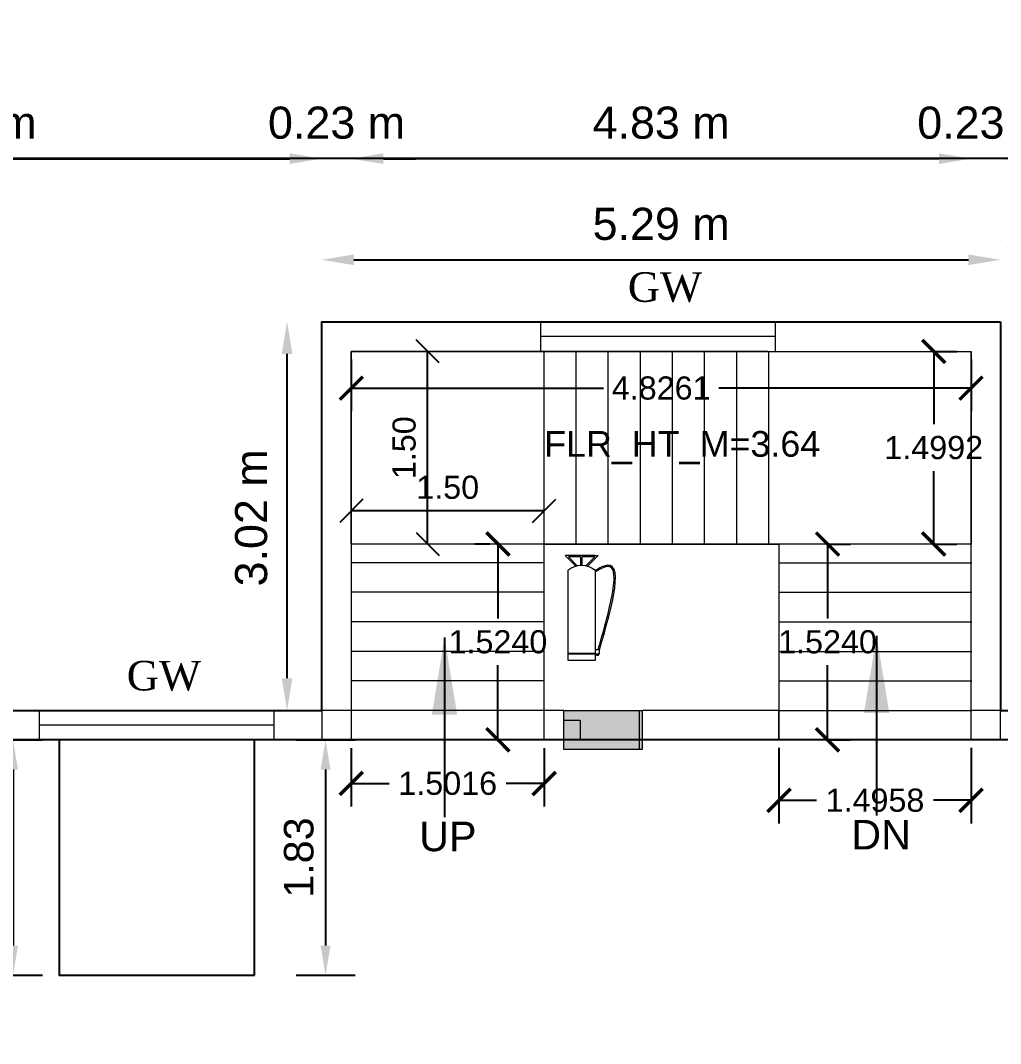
# Model space of a CAD drawing. Header units: metres. Extents: x -1561199 to -1560810, y 43748 to 43956.
# Drawn here: x -1560911.5 to -1560903.87, y 43839.37 to 43847.33 of the extents above; entities that cross this region are included whole.
import ezdxf

# ---------------------------------------------------------------- set-up
doc = ezdxf.new("R2010")
doc.units = ezdxf.units.M
doc.header["$LTSCALE"] = 750
doc.header["$MEASUREMENT"] = 0
doc.header["$PDMODE"] = 35
doc.header["$PDSIZE"] = 50
doc.linetypes.add('PHANTOM2', pattern=[1.25, 0.625, -0.125, 0.125, -0.125, 0.125, -0.125])
doc.layers.get('0').update_dxf_attribs({"lineweight": 5, "plot": 0})
doc.layers.get('Defpoints').update_dxf_attribs({"lineweight": 0})
doc.layers.add('BLK_1_COVERED_AREA', color=140, linetype='Continuous', plot=False)
for name, color, linetype in [('BLK_1_FLR_1_BLT_UP_AREA', 1, 'Continuous'), ('BLK_1_FLR_1_CARPET_AREA', 10, 'Continuous'), ('BLK_1_FLR_1_REGULAR_ROOM_1', 117, 'Continuous'), ('BLK_1_FLR_1_ROOM_1_LIGHT_VENTILATION_1', 7, 'Continuous'), ('BLK_1_FLR_1_ROOM_2_LIGHT_VENTILATION_2', 7, 'Continuous')]:
    doc.layers.add(name, color=color, linetype=linetype)
for name, color, linetype, lineweight in [('BLK_1_FLR_1_FIRESTAIR_2', 7, 'Continuous', 5), ('BLK_1_FLR_1_FIRESTAIR_2_FLIGHT_1', 7, 'Continuous', 5), ('BLK_1_FLR_1_FIRESTAIR_2_FLIGHT_2', 7, 'Continuous', 5), ('BLK_1_FLR_1_FIRESTAIR_2_LANDING_1', 7, 'Continuous', 5), ('column', 242, 'Continuous', 25)]:
    doc.layers.add(name, color=color, linetype=linetype, lineweight=lineweight)
doc.styles.add('S', font='swiss.ttf')
doc.styles.get("Standard").update_dxf_attribs({"font": 'arial.ttf'})
doc.styles.add('style1', font='romans.shx', dxfattribs={"width": 0.95, "height": 200})
doc.dimstyles.new('ED', dxfattribs={"dimscale": 0, "dimtxt": 0.18, "dimasz": 0.18, "dimexe": 0, "dimexo": 0, "dimgap": 0.09, "dimtad": 1, "dimtoh": 1, "dimzin": 3, "dimdsep": 46, "dimtxsty": 'Standard', "dimblk": 'OBLIQUE', "dimcen": 0.09, "dimse1": 1, "dimse2": 1, "dimclrd": 251, "dimclrt": 30, "dimadec": 0, "dimazin": 0, "dimtfac": 1, "dimtmove": 0, "dimatfit": 3, "dimldrblk": 'ARCHTICK', "dimfxl": 0, "dimtolj": 1, "dimtzin": 0, "dimarcsym": 0})
doc.dimstyles.new('METRIC', dxfattribs={"dimtxt": 0.45, "dimasz": 0.25, "dimexe": 0.15, "dimexo": 0.15, "dimgap": 0.15, "dimtad": 1, "dimzin": 0, "dimdsep": 46, "dimtxsty": 'S', "dimcen": 0, "dimclrd": 1, "dimclre": 1, "dimclrt": 5, "dimadec": 0, "dimazin": 2, "dimtfac": 1, "dimtix": 1, "dimtofl": 0, "dimtmove": 1, "dimatfit": 0, "dimfxl": 0, "dimtolj": 1, "dimtzin": 0, "dimarcsym": 0})
doc.dimstyles.new('STANDARD$0', dxfattribs={"dimscale": 0, "dimtxt": 9, "dimasz": 2, "dimexe": 2, "dimexo": 1, "dimgap": 0.5, "dimtad": 1, "dimdec": 1, "dimzin": 0, "dimdsep": 46, "dimlunit": 4, "dimtxsty": 'Standard', "dimblk1": 'ARCHTICK', "dimblk2": 'ARCHTICK', "dimsah": 1, "dimcen": 0, "dimdle": 1.5, "dimclrd": 1, "dimclre": 1, "dimclrt": 4, "dimadec": 0, "dimazin": 0, "dimtfac": 0.3, "dimtdec": 1, "dimtix": 1, "dimtmove": 0, "dimatfit": 3, "dimldrblk": 'ARCHTICK', "dimfxl": 0, "dimfrac": 2, "dimtolj": 1, "dimtzin": 0, "dimarcsym": 0})

# ---------------------------------------------------------------- blocks, each defined once
blk = doc.blocks.new('qwegwegwegwegwegwegwg')
at = {"layer": 'column', "lineweight": -2}
h = blk.add_hatch(color=256, dxfattribs=at)
h.dxf.hatch_style = 1
h.paths.add_polyline_path([(0, 0), (12, 0), (12, -24), (0, -24)])
blk.add_lwpolyline([(0, 0), (12, 0), (12, -24), (0, -24)], close=True, dxfattribs=at)
blk = doc.blocks.new('*D241')
at = {"color": 0, "lineweight": -2}
for p, q in [((-1560909.5722, 43844.9842), (-1560909.5724, 43844.9842)), ((-1560909.4224, 43842.2096), (-1560909.4224, 43844.7342)), ((-1560909.5722, 43841.9596), (-1560909.5724, 43841.9596))]:
    blk.add_line(p, q, dxfattribs=at)
at = {"color": 0}
for points in [[(-1560909.464, 43844.7342), (-1560909.3807, 43844.7342), (-1560909.4224, 43844.9842)], [(-1560909.464, 43842.2096), (-1560909.3807, 43842.2096), (-1560909.4224, 43841.9596)]]:
    blk.add_solid(points, dxfattribs=at)
at = {"layer": 'Defpoints', "color": 0}
for p in [(-1560909.4224, 43844.9842), (-1560909.1521, 43844.9842, -1145.1174), (-1560908.9221, 43841.9596, -1123.8515)]:
    blk.add_point(p, dxfattribs=at)
at = {"color": 0, "lineweight": -2, "insert": (-1560909.7008, 43843.4586), "char_height": 0.25, "attachment_point": 5, "rotation": 90, "style": 'S'}
blk.add_mtext('\\A1;3.02 m', dxfattribs=at)
blk = doc.blocks.new('*D61')
at = {"color": 0, "lineweight": -2}
for p, q in [((-1560914.6608, 43846.1042), (-1560914.6608, 43846.4042)), ((-1560909.1521, 43846.4037), (-1560909.1521, 43846.4042)), ((-1560914.4108, 43846.2542), (-1560909.4021, 43846.2542))]:
    blk.add_line(p, q, dxfattribs=at)
at = {"color": 0}
for points in [[(-1560914.4108, 43846.2959), (-1560914.4108, 43846.2126), (-1560914.6608, 43846.2542)], [(-1560909.4021, 43846.2959), (-1560909.4021, 43846.2126), (-1560909.1521, 43846.2542)]]:
    blk.add_solid(points, dxfattribs=at)
at = {"layer": 'Defpoints', "color": 0}
for p in [(-1560909.1521, 43846.2542), (-1560909.1521, 43844.9842, -763.6501), (-1560914.6608, 43841.6502)]:
    blk.add_point(p, dxfattribs=at)
at = {"color": 0, "lineweight": -2, "insert": (-1560911.9065, 43846.5327), "char_height": 0.25, "attachment_point": 5, "style": 'S'}
blk.add_mtext('\\A1;5.51 m', dxfattribs=at)
blk = doc.blocks.new('*D65')
at = {"color": 0, "lineweight": -2}
for p, q in [((-1560914.8922, 43847.6042), (-1560914.8922, 43847.9042)), ((-1560891.4222, 43847.6042), (-1560891.4222, 43847.9042)), ((-1560914.6422, 43847.7542), (-1560891.6722, 43847.7542))]:
    blk.add_line(p, q, dxfattribs=at)
at = {"color": 0}
for points in [[(-1560914.6422, 43847.7959), (-1560914.6422, 43847.7126), (-1560914.8922, 43847.7542)], [(-1560891.6722, 43847.7959), (-1560891.6722, 43847.7126), (-1560891.4222, 43847.7542)]]:
    blk.add_solid(points, dxfattribs=at)
at = {"layer": 'Defpoints', "color": 0}
for p in [(-1560891.4222, 43847.7542), (-1560914.8922, 43841.9596), (-1560891.4222, 43841.9596)]:
    blk.add_point(p, dxfattribs=at)
at = {"color": 0, "lineweight": -2, "insert": (-1560903.1572, 43848.0327), "char_height": 0.25, "attachment_point": 5, "style": 'S'}
blk.add_mtext('\\A1;23.47 m', dxfattribs=at)
blk = doc.blocks.new('*D85')
at = {"color": 0, "lineweight": -2}
for p, q in [((-1560909.1521, 43845.6167), (-1560909.1521, 43845.6169)), ((-1560903.8659, 43845.6167), (-1560903.8659, 43845.6169)), ((-1560908.9021, 43845.4669), (-1560904.1159, 43845.4669))]:
    blk.add_line(p, q, dxfattribs=at)
at = {"color": 0}
for points in [[(-1560908.9021, 43845.5086), (-1560908.9021, 43845.4253), (-1560909.1521, 43845.4669)], [(-1560904.1159, 43845.5086), (-1560904.1159, 43845.4253), (-1560903.8659, 43845.4669)]]:
    blk.add_solid(points, dxfattribs=at)
at = {"layer": 'Defpoints', "color": 0}
for p in [(-1560903.8659, 43845.4669), (-1560909.1521, 43844.9842, -763.6501), (-1560903.8659, 43844.9842, -763.6501)]:
    blk.add_point(p, dxfattribs=at)
at = {"color": 0, "lineweight": -2, "insert": (-1560906.509, 43845.7454), "char_height": 0.25, "attachment_point": 5, "style": 'S'}
blk.add_mtext('\\A1;5.29 m', dxfattribs=at)
blk = doc.blocks.new('*D86')
at = {"color": 0, "lineweight": -2}
for p, q in [((-1560904.0959, 43846.4034), (-1560904.0959, 43846.4042)), ((-1560903.8659, 43846.4034), (-1560903.8659, 43846.4042)), ((-1560904.3459, 43846.2542), (-1560904.5959, 43846.2542)), ((-1560903.6159, 43846.2542), (-1560903.3659, 43846.2542))]:
    blk.add_line(p, q, dxfattribs=at)
at = {"color": 0}
for points in [[(-1560904.3459, 43846.2959), (-1560904.3459, 43846.2126), (-1560904.0959, 43846.2542)], [(-1560903.6159, 43846.2959), (-1560903.6159, 43846.2126), (-1560903.8659, 43846.2542)]]:
    blk.add_solid(points, dxfattribs=at)
at = {"layer": 'Defpoints', "color": 0}
for p in [(-1560904.0959, 43846.2542), (-1560904.0959, 43844.3588, -763.6501), (-1560903.8659, 43844.3588, -763.6501)]:
    blk.add_point(p, dxfattribs=at)
at = {"color": 0, "lineweight": -2, "insert": (-1560903.9809, 43846.5327), "char_height": 0.25, "attachment_point": 5, "style": 'S'}
blk.add_mtext('\\A1;0.23 m', dxfattribs=at)
blk = doc.blocks.new('*D87')
at = {"color": 0, "lineweight": -2}
for p, q in [((-1560908.9221, 43846.4036), (-1560908.9221, 43846.4042)), ((-1560904.0959, 43846.4036), (-1560904.0959, 43846.4042)), ((-1560904.3459, 43846.2542), (-1560908.6721, 43846.2542))]:
    blk.add_line(p, q, dxfattribs=at)
at = {"color": 0}
for points in [[(-1560908.6721, 43846.2959), (-1560908.6721, 43846.2126), (-1560908.9221, 43846.2542)], [(-1560904.3459, 43846.2959), (-1560904.3459, 43846.2126), (-1560904.0959, 43846.2542)]]:
    blk.add_solid(points, dxfattribs=at)
at = {"layer": 'Defpoints', "color": 0}
for p in [(-1560908.9221, 43846.2542), (-1560908.9221, 43844.6585, -763.6501), (-1560904.0959, 43844.6585, -763.6501)]:
    blk.add_point(p, dxfattribs=at)
at = {"color": 0, "lineweight": -2, "insert": (-1560906.509, 43846.5327), "char_height": 0.25, "attachment_point": 5, "style": 'S'}
blk.add_mtext('\\A1;4.83 m', dxfattribs=at)
blk = doc.blocks.new('*D88')
at = {"color": 0, "lineweight": -2}
for p, q in [((-1560909.1521, 43846.4034), (-1560909.1521, 43846.4042)), ((-1560908.9221, 43846.4034), (-1560908.9221, 43846.4042)), ((-1560909.4021, 43846.2542), (-1560909.6521, 43846.2542)), ((-1560908.6721, 43846.2542), (-1560908.4221, 43846.2542))]:
    blk.add_line(p, q, dxfattribs=at)
at = {"color": 0}
for points in [[(-1560909.4021, 43846.2959), (-1560909.4021, 43846.2126), (-1560909.1521, 43846.2542)], [(-1560908.6721, 43846.2959), (-1560908.6721, 43846.2126), (-1560908.9221, 43846.2542)]]:
    blk.add_solid(points, dxfattribs=at)
at = {"layer": 'Defpoints', "color": 0}
for p in [(-1560909.1521, 43846.2542), (-1560909.1521, 43844.36, -763.6501), (-1560908.9221, 43844.36, -763.6501)]:
    blk.add_point(p, dxfattribs=at)
at = {"color": 0, "lineweight": -2, "insert": (-1560909.0371, 43846.5327), "char_height": 0.25, "attachment_point": 5, "style": 'S'}
blk.add_mtext('\\A1;0.23 m', dxfattribs=at)
blk = doc.blocks.new('*D16')
at = {"layer": 'BLK_1_FLR_1_ROOM_2_LIGHT_VENTILATION_2', "color": 0, "lineweight": -2}
for p, q in [((-1560911.7862, 43841.7296), (-1560911.3262, 43841.7296)), ((-1560911.5562, 43841.4996), (-1560911.5562, 43840.1296)), ((-1560911.7862, 43839.8996), (-1560911.3262, 43839.8996))]:
    blk.add_line(p, q, dxfattribs=at)
at = {"layer": 'BLK_1_FLR_1_ROOM_2_LIGHT_VENTILATION_2', "color": 0}
for points in [[(-1560911.5945, 43841.4996), (-1560911.5179, 43841.4996), (-1560911.5562, 43841.7296)], [(-1560911.5945, 43840.1296), (-1560911.5179, 43840.1296), (-1560911.5562, 43839.8996)]]:
    blk.add_solid(points, dxfattribs=at)
at = {"layer": 'Defpoints', "color": 0}
for p in [(-1560912.1104, 43841.7296), (-1560912.1104, 43839.8996), (-1560911.5562, 43839.8996)]:
    blk.add_point(p, dxfattribs=at)
at = {"layer": 'BLK_1_FLR_1_ROOM_2_LIGHT_VENTILATION_2', "color": 0, "lineweight": -2, "insert": (-1560911.7637, 43840.8146), "char_height": 0.23, "attachment_point": 5, "rotation": 90}
blk.add_mtext('\\A1;1.83', dxfattribs=at)
blk = doc.blocks.new('*D17')
at = {"layer": 'BLK_1_FLR_1_ROOM_2_LIGHT_VENTILATION_2', "color": 0, "lineweight": -2}
for p, q in [((-1560909.3527, 43841.7296), (-1560908.8927, 43841.7296)), ((-1560909.1227, 43841.4996), (-1560909.1227, 43840.1296)), ((-1560909.3527, 43839.8996), (-1560908.8927, 43839.8996))]:
    blk.add_line(p, q, dxfattribs=at)
at = {"layer": 'BLK_1_FLR_1_ROOM_2_LIGHT_VENTILATION_2', "color": 0}
for points in [[(-1560909.1611, 43841.4996), (-1560909.0844, 43841.4996), (-1560909.1227, 43841.7296)], [(-1560909.1611, 43840.1296), (-1560909.0844, 43840.1296), (-1560909.1227, 43839.8996)]]:
    blk.add_solid(points, dxfattribs=at)
at = {"layer": 'Defpoints', "color": 0}
for p in [(-1560909.6769, 43841.7296), (-1560909.6769, 43839.8996), (-1560909.1227, 43839.8996)]:
    blk.add_point(p, dxfattribs=at)
at = {"layer": 'BLK_1_FLR_1_ROOM_2_LIGHT_VENTILATION_2', "color": 0, "lineweight": -2, "insert": (-1560909.3302, 43840.8146), "char_height": 0.23, "attachment_point": 5, "rotation": 90}
blk.add_mtext('\\A1;1.83', dxfattribs=at)
blk = doc.blocks.new('DSDRFTRY')
at = {"color": 1}
for p, q in [((736.6234, 117.6244, -214.2861), (736.5268, 117.7212, -214.2861)), ((736.5572, 117.7212, -214.2861), (736.5268, 117.7212, -214.2861)), ((736.5572, 117.7212, -214.2861), (736.8281, 117.7212, -214.2861)), ((736.6377, 117.628, -214.2861), (736.5572, 117.7086, -214.2861)), ((736.5572, 117.7086, -214.2861), (736.6712, 117.7086, -214.2861)), ((736.6712, 117.632, -214.2861), (736.6712, 117.7086, -214.2861)), ((736.6838, 117.632, -214.2861), (736.6838, 117.7086, -214.2861)), ((736.6838, 117.7086, -214.2861), (736.7977, 117.7086, -214.2861)), ((736.7172, 117.628, -214.2861), (736.7977, 117.7086, -214.2861)), ((736.7315, 117.6244, -214.2861), (736.8281, 117.7212, -214.2861)), ((736.5513, 116.7662, -214.2861), (736.5513, 117.5862, -214.2861)), ((736.8036, 117.5862, -214.2861), (736.8036, 116.7662, -214.2861)), ((736.5135, 116.8608, -214.2861), (736.5513, 116.8608, -214.2861)), ((736.5135, 116.8229, -214.2861), (736.5135, 116.8608, -214.2861)), ((736.5135, 116.8229, -214.2861), (736.516, 116.823, -214.2861)), ((736.5135, 116.8229, -214.2861), (736.5261, 116.8229, -214.2861)), ((736.5135, 116.8229, -214.2861), (736.5185, 116.8229, -214.2861)), ((736.5513, 116.8229, -214.2861), (736.5135, 116.8229, -214.2861)), ((736.5261, 116.8229, -214.2861), (736.5261, 116.8103, -214.2861)), ((736.5387, 116.8103, -214.2861), (736.5387, 116.8229, -214.2861)), ((736.8036, 116.8293, -214.2861), (736.5513, 116.8293, -214.2861)), ((736.8036, 116.8229, -214.2861), (736.5513, 116.8229, -214.2861)), ((736.5261, 116.8103, -214.2861), (736.5387, 116.8103, -214.2861)), ((736.8036, 116.7662, -214.2861), (736.5513, 116.7662, -214.2861))]:
    blk.add_line(p, q, dxfattribs=at)
blk.add_arc((736.6775, 117.4355, -214.2861), 0.1965, 50.05377, 129.94623, dxfattribs=at)
for points, knots in [([(736.5135, 116.8608, -214.2861), (736.3951, 117.2781, -214.2861), (736.2634, 117.7421, -214.2861), (736.5232, 117.6024, -214.2861), (736.5513, 117.5862, -214.2861)], [0, 0, 0, 0, 3.030452, 3.369076, 3.369076, 3.369076, 3.369076]), ([(736.5256, 116.8642, -214.2861), (736.5073, 116.9288, -214.2861), (736.489, 116.9933, -214.2861), (736.4376, 117.1812, -214.2861), (736.4082, 117.2992, -214.2861), (736.3807, 117.4696, -214.2861), (736.3776, 117.5309, -214.2861), (736.3912, 117.5914, -214.2861), (736.3994, 117.6053, -214.2861), (736.4206, 117.62, -214.2861), (736.4351, 117.6224, -214.2861), (736.4799, 117.6108, -214.2861), (736.51, 117.5954, -214.2861), (736.5441, 117.5758, -214.2861), (736.5445, 117.5755, -214.2861), (736.545, 117.5752, -214.2861)], [0, 0, 0, 0, 0.468639, 0.468639, 1.405917, 1.405917, 2.137486, 2.137486, 2.546212, 2.546212, 2.954939, 2.954939, 3.363666, 3.363666, 3.369076, 3.369076, 3.369076, 3.369076])]:
    blk.add_open_spline(points, degree=3, knots=knots, dxfattribs=at)
blk = doc.blocks.new('_ArchTick')
at = {"color": 0, "linetype": 'ByBlock', "const_width": 0.15}
blk.add_lwpolyline([(-0.5, -0.5), (0.5, 0.5)], dxfattribs=at)
blk = doc.blocks.new('*D328')
at = {"layer": 'BLK_1_FLR_1_FIRESTAIR_2_LANDING_1', "color": 0, "linetype": 'Continuous', "lineweight": -2}
for p, q in [((-1560908.9221, 43844.6917), (-1560908.9221, 43844.288)), ((-1560904.0959, 43844.6917), (-1560904.0959, 43844.288))]:
    blk.add_line(p, q, dxfattribs=at)
at = {"layer": 'BLK_1_FLR_1_FIRESTAIR_2_LANDING_1', "color": 0, "lineweight": -2}
for p, q in [((-1560908.9221, 43844.468), (-1560906.9589, 43844.468)), ((-1560904.0959, 43844.468), (-1560906.0591, 43844.468))]:
    blk.add_line(p, q, dxfattribs=at)
at = {"layer": 'Defpoints', "color": 0, "linetype": 'Continuous'}
for p in [(-1560908.9221, 43844.7542, -763.6501), (-1560904.0959, 43844.7542, -763.6501), (-1560904.0959, 43844.468)]:
    blk.add_point(p, dxfattribs=at)
at = {"layer": 'BLK_1_FLR_1_FIRESTAIR_2_LANDING_1', "color": 0, "linetype": 'Continuous', "lineweight": -2, "xscale": 0.18, "yscale": 0.18, "zscale": 0.18, "rotation": 180}
blk.add_blockref('_ArchTick', (-1560908.9221, 43844.468), dxfattribs=at)
at = {"layer": 'BLK_1_FLR_1_FIRESTAIR_2_LANDING_1', "color": 0, "linetype": 'Continuous', "lineweight": -2, "xscale": 0.18, "yscale": 0.18, "zscale": 0.18}
blk.add_blockref('_ArchTick', (-1560904.0959, 43844.468), dxfattribs=at)
at = {"layer": 'BLK_1_FLR_1_FIRESTAIR_2_LANDING_1', "color": 0, "linetype": 'Continuous', "insert": (-1560906.509, 43844.468), "char_height": 0.18, "attachment_point": 5}
blk.add_mtext('\\A1;4.8261', dxfattribs=at)
blk = doc.blocks.new('*D329')
at = {"layer": 'BLK_1_FLR_1_FIRESTAIR_2_FLIGHT_1', "color": 0, "linetype": 'Continuous', "lineweight": -2}
for p, q in [((-1560908.9221, 43841.6671), (-1560908.9221, 43841.2114)), ((-1560907.4205, 43841.6671), (-1560907.4205, 43841.2114)), ((-1560908.9221, 43841.3914), (-1560908.6264, 43841.3914)), ((-1560907.4205, 43841.3914), (-1560907.7162, 43841.3914))]:
    blk.add_line(p, q, dxfattribs=at)
at = {"layer": 'Defpoints', "color": 0, "linetype": 'Continuous'}
for p in [(-1560908.9221, 43841.7296, 21.0698), (-1560907.4205, 43841.7296, 21.0698), (-1560907.4205, 43841.3914)]:
    blk.add_point(p, dxfattribs=at)
at = {"layer": 'BLK_1_FLR_1_FIRESTAIR_2_FLIGHT_1', "color": 0, "linetype": 'Continuous', "lineweight": -2, "xscale": 0.18, "yscale": 0.18, "zscale": 0.18, "rotation": 180}
blk.add_blockref('_ArchTick', (-1560908.9221, 43841.3914), dxfattribs=at)
at = {"layer": 'BLK_1_FLR_1_FIRESTAIR_2_FLIGHT_1', "color": 0, "linetype": 'Continuous', "lineweight": -2, "xscale": 0.18, "yscale": 0.18, "zscale": 0.18}
blk.add_blockref('_ArchTick', (-1560907.4205, 43841.3914), dxfattribs=at)
at = {"layer": 'BLK_1_FLR_1_FIRESTAIR_2_FLIGHT_1', "color": 0, "linetype": 'Continuous', "insert": (-1560908.1713, 43841.3914), "char_height": 0.18, "attachment_point": 5}
blk.add_mtext('\\A1;1.5016', dxfattribs=at)
blk = doc.blocks.new('*D330')
at = {"layer": 'BLK_1_FLR_1_FIRESTAIR_2_FLIGHT_2', "color": 0, "linetype": 'Continuous', "lineweight": -2}
for p, q in [((-1560905.5917, 43841.6685), (-1560905.5917, 43841.0801)), ((-1560904.0959, 43841.6685), (-1560904.0959, 43841.0801)), ((-1560905.5917, 43841.2601), (-1560905.2992, 43841.2601)), ((-1560904.0959, 43841.2601), (-1560904.3885, 43841.2601))]:
    blk.add_line(p, q, dxfattribs=at)
at = {"layer": 'Defpoints', "color": 0, "linetype": 'Continuous'}
for p in [(-1560905.5917, 43841.731, 21.0698), (-1560904.0959, 43841.731, 21.0698), (-1560904.0959, 43841.2601)]:
    blk.add_point(p, dxfattribs=at)
at = {"layer": 'BLK_1_FLR_1_FIRESTAIR_2_FLIGHT_2', "color": 0, "linetype": 'Continuous', "lineweight": -2, "xscale": 0.18, "yscale": 0.18, "zscale": 0.18, "rotation": 180}
blk.add_blockref('_ArchTick', (-1560905.5917, 43841.2601), dxfattribs=at)
at = {"layer": 'BLK_1_FLR_1_FIRESTAIR_2_FLIGHT_2', "color": 0, "linetype": 'Continuous', "lineweight": -2, "xscale": 0.18, "yscale": 0.18, "zscale": 0.18}
blk.add_blockref('_ArchTick', (-1560904.0959, 43841.2601), dxfattribs=at)
at = {"layer": 'BLK_1_FLR_1_FIRESTAIR_2_FLIGHT_2', "color": 0, "linetype": 'Continuous', "insert": (-1560904.8438, 43841.2601), "char_height": 0.18, "attachment_point": 5}
blk.add_mtext('\\A1;1.4958', dxfattribs=at)
blk = doc.blocks.new('*D331')
at = {"layer": 'BLK_1_FLR_1_FIRESTAIR_2_FLIGHT_2', "color": 0, "linetype": 'Continuous', "lineweight": -2}
for p, q in [((-1560905.2133, 43843.255), (-1560905.0333, 43843.255)), ((-1560905.2133, 43843.255), (-1560905.2133, 43842.6749)), ((-1560905.2133, 43841.731), (-1560905.2133, 43842.3111)), ((-1560905.2133, 43841.731), (-1560905.0333, 43841.731))]:
    blk.add_line(p, q, dxfattribs=at)
at = {"layer": 'Defpoints', "color": 0, "linetype": 'Continuous'}
for p in [(-1560905.2758, 43843.255, 21.0698), (-1560905.2758, 43841.731, 310.8739), (-1560905.2133, 43841.731)]:
    blk.add_point(p, dxfattribs=at)
at = {"layer": 'BLK_1_FLR_1_FIRESTAIR_2_FLIGHT_2', "color": 0, "linetype": 'Continuous', "lineweight": -2, "xscale": 0.18, "yscale": 0.18, "zscale": 0.18}
for p, rotation in [((-1560905.2133, 43843.255), 90), ((-1560905.2133, 43841.731), 270)]:
    blk.add_blockref('_ArchTick', p, dxfattribs=dict(at, rotation=rotation))
at = {"layer": 'BLK_1_FLR_1_FIRESTAIR_2_FLIGHT_2', "color": 0, "linetype": 'Continuous', "insert": (-1560905.2133, 43842.493), "char_height": 0.18, "attachment_point": 5}
blk.add_mtext('\\A1;1.5240', dxfattribs=at)
blk = doc.blocks.new('*D332')
at = {"layer": 'BLK_1_FLR_1_FIRESTAIR_2_FLIGHT_1', "color": 0, "linetype": 'Continuous', "lineweight": -2}
for p, q in [((-1560907.8426, 43843.255), (-1560907.9601, 43843.255)), ((-1560907.7801, 43843.255), (-1560907.7801, 43842.6749)), ((-1560907.7801, 43841.731), (-1560907.7801, 43842.3111)), ((-1560907.8426, 43841.731), (-1560907.9601, 43841.731))]:
    blk.add_line(p, q, dxfattribs=at)
at = {"layer": 'Defpoints', "color": 0, "linetype": 'Continuous'}
for p in [(-1560907.7801, 43843.255, 21.0698), (-1560907.7801, 43843.255), (-1560907.7801, 43841.731, 21.0698)]:
    blk.add_point(p, dxfattribs=at)
at = {"layer": 'BLK_1_FLR_1_FIRESTAIR_2_FLIGHT_1', "color": 0, "linetype": 'Continuous', "lineweight": -2, "xscale": 0.18, "yscale": 0.18, "zscale": 0.18}
for p, rotation in [((-1560907.7801, 43843.255), 90), ((-1560907.7801, 43841.731), 270)]:
    blk.add_blockref('_ArchTick', p, dxfattribs=dict(at, rotation=rotation))
at = {"layer": 'BLK_1_FLR_1_FIRESTAIR_2_FLIGHT_1', "color": 0, "linetype": 'Continuous', "insert": (-1560907.7801, 43842.493), "char_height": 0.18, "attachment_point": 5}
blk.add_mtext('\\A1;1.5240', dxfattribs=at)
blk = doc.blocks.new('*D333')
at = {"layer": 'BLK_1_FLR_1_FIRESTAIR_2_LANDING_1', "color": 0, "lineweight": -2}
for p, q in [((-1560904.3863, 43844.7542), (-1560904.3863, 43844.1865)), ((-1560904.3863, 43843.255), (-1560904.3863, 43843.8227))]:
    blk.add_line(p, q, dxfattribs=at)
at = {"layer": 'BLK_1_FLR_1_FIRESTAIR_2_LANDING_1', "color": 0, "linetype": 'Continuous', "lineweight": -2}
for p, q in [((-1560904.3726, 43844.7542), (-1560904.2063, 43844.7542)), ((-1560904.3726, 43843.255), (-1560904.2063, 43843.255))]:
    blk.add_line(p, q, dxfattribs=at)
at = {"layer": 'Defpoints', "color": 0, "linetype": 'Continuous'}
for p in [(-1560904.4351, 43844.7542, -763.6501), (-1560904.3863, 43844.7542), (-1560904.4351, 43843.255, 21.0698)]:
    blk.add_point(p, dxfattribs=at)
at = {"layer": 'BLK_1_FLR_1_FIRESTAIR_2_LANDING_1', "color": 0, "linetype": 'Continuous', "lineweight": -2, "xscale": 0.18, "yscale": 0.18, "zscale": 0.18}
for p, rotation in [((-1560904.3863, 43844.7542), 90), ((-1560904.3863, 43843.255), 270)]:
    blk.add_blockref('_ArchTick', p, dxfattribs=dict(at, rotation=rotation))
at = {"layer": 'BLK_1_FLR_1_FIRESTAIR_2_LANDING_1', "color": 0, "linetype": 'Continuous', "insert": (-1560904.3863, 43844.0046), "char_height": 0.18, "attachment_point": 5}
blk.add_mtext('\\A1;1.4992', dxfattribs=at)
blk = doc.blocks.new('_Oblique')
at = {"color": 0, "linetype": 'ByBlock', "lineweight": -2}
blk.add_line((-0.5, -0.5), (0.5, 0.5), dxfattribs=at)
blk = doc.blocks.new('*D334')
at = {"layer": 'BLK_1_FLR_1_FIRESTAIR_2_FLIGHT_1', "color": 251, "linetype": 'PHANTOM2', "lineweight": -2}
blk.add_line((-1560908.3281, 43843.255), (-1560908.3281, 43844.7542), dxfattribs=at)
at = {"layer": 'Defpoints', "color": 0, "linetype": 'Continuous'}
for p in [(-1560908.3281, 43844.7542), (-1560908.305, 43844.7542, -2251.2949), (-1560908.305, 43843.255, -1466.575)]:
    blk.add_point(p, dxfattribs=at)
at = {"layer": 'BLK_1_FLR_1_FIRESTAIR_2_FLIGHT_1', "color": 251, "linetype": 'Continuous', "lineweight": -2, "xscale": 0.18, "yscale": 0.18, "zscale": 0.18}
for p, rotation in [((-1560908.3281, 43844.7542), 90), ((-1560908.3281, 43843.255), 270)]:
    blk.add_blockref('_Oblique', p, dxfattribs=dict(at, rotation=rotation))
at = {"layer": 'BLK_1_FLR_1_FIRESTAIR_2_FLIGHT_1', "color": 30, "linetype": 'Continuous', "insert": (-1560908.51, 43844.0046), "char_height": 0.18, "attachment_point": 5, "rotation": 90}
blk.add_mtext('\\A1;1.50', dxfattribs=at)
blk = doc.blocks.new('*D335')
at = {"layer": 'BLK_1_FLR_1_FIRESTAIR_2_FLIGHT_1', "color": 251, "linetype": 'PHANTOM2', "lineweight": -2}
blk.add_line((-1560907.4205, 43843.5136), (-1560908.9221, 43843.5136), dxfattribs=at)
at = {"layer": 'Defpoints', "color": 0, "linetype": 'Continuous'}
for p in [(-1560908.9221, 43843.524, -2251.2949), (-1560908.9221, 43843.5136), (-1560907.4205, 43843.524, -2251.2949)]:
    blk.add_point(p, dxfattribs=at)
at = {"layer": 'BLK_1_FLR_1_FIRESTAIR_2_FLIGHT_1', "color": 251, "linetype": 'Continuous', "lineweight": -2, "xscale": 0.18, "yscale": 0.18, "zscale": 0.18, "rotation": 180}
blk.add_blockref('_Oblique', (-1560908.9221, 43843.5136), dxfattribs=at)
at = {"layer": 'BLK_1_FLR_1_FIRESTAIR_2_FLIGHT_1', "color": 251, "linetype": 'Continuous', "lineweight": -2, "xscale": 0.18, "yscale": 0.18, "zscale": 0.18}
blk.add_blockref('_Oblique', (-1560907.4205, 43843.5136), dxfattribs=at)
at = {"layer": 'BLK_1_FLR_1_FIRESTAIR_2_FLIGHT_1', "color": 30, "linetype": 'Continuous', "insert": (-1560908.1713, 43843.6955), "char_height": 0.18, "attachment_point": 5}
blk.add_mtext('\\A1;1.50', dxfattribs=at)

msp = doc.modelspace()

# ---------------------------------------------------------------- linework, layer by layer
at = {"color": 0, "lineweight": -2}
msp.add_line((-1560891.42224, 43846.25424, -2251.29486), (-1560914.66224, 43846.25424, -2250.49574), dxfattribs=at)
for p, q in [((-1560909.15207, 43844.98424, -2251.29486), (-1560909.15207, 43841.73104, -2251.29486)), ((-1560903.86593, 43844.98424, -2251.29486), (-1560909.15207, 43844.98424, -2251.29486)), ((-1560905.61965, 43844.98424, -3014.94493), (-1560907.44965, 43844.98424, -3014.94493)), ((-1560907.44965, 43844.98424, -3014.94493), (-1560907.44965, 43844.75424, -3014.94493)), ((-1560905.61965, 43844.98424, -3014.94493), (-1560907.44965, 43844.98424, -3014.94493)), ((-1560907.44965, 43844.98424, -3014.94493), (-1560907.44965, 43844.75424, -3014.94493)), ((-1560905.61965, 43844.75424, -3014.94493), (-1560905.61965, 43844.98424, -3014.94493)), ((-1560905.61965, 43844.75424, -3014.94493), (-1560905.61965, 43844.98424, -3014.94493)), ((-1560903.86593, 43841.73104, -2251.29486), (-1560903.86593, 43844.98424, -2251.29486)), ((-1560903.86593, 43841.73104, -2251.29486), (-1560903.86593, 43844.98424, -2251.29486)), ((-1560905.61965, 43844.86924, -3014.94493), (-1560907.44965, 43844.86924, -3014.94493)), ((-1560905.61965, 43844.86924, -3014.94493), (-1560907.44965, 43844.86924, -3014.94493)), ((-1560908.92207, 43844.75424, -2251.29486), (-1560908.92207, 43841.73104, -2251.29486)), ((-1560905.68184, 43844.75424, -2251.29486), (-1560908.92207, 43844.75424, -2251.29486)), ((-1560908.92207, 43844.75424, -2251.29486), (-1560908.92207, 43841.73104, -2251.29486)), ((-1560905.68184, 43844.75424, -2251.29486), (-1560908.92207, 43844.75424, -2251.29486)), ((-1560907.44965, 43844.75424, -3014.94493), (-1560905.61965, 43844.75424, -3014.94493)), ((-1560907.44965, 43844.75424, -3014.94493), (-1560905.61965, 43844.75424, -3014.94493)), ((-1560907.4205, 43843.25504, -2251.29486), (-1560907.4205, 43844.75424, -2251.29486)), ((-1560907.1705, 43843.25504, -2251.29486), (-1560907.1705, 43844.75424, -2251.29486)), ((-1560906.9205, 43843.25504, -2251.29486), (-1560906.9205, 43844.75424, -2251.29486)), ((-1560906.6705, 43843.25504, -2251.29486), (-1560906.6705, 43844.75424, -2251.29486)), ((-1560906.4205, 43843.25504, -2251.29486), (-1560906.4205, 43844.75424, -2251.29486)), ((-1560906.1705, 43843.25504, -2251.29486), (-1560906.1705, 43844.75424, -2251.29486)), ((-1560905.9205, 43843.25504, -2251.29486), (-1560905.9205, 43844.75424, -2251.29486)), ((-1560905.68184, 43844.75424, -2251.29486), (-1560904.09593, 43844.75424, -2251.29486)), ((-1560905.68184, 43844.75424, -2251.29486), (-1560904.09593, 43844.75424, -2251.29486)), ((-1560905.6705, 43843.25504, -2251.29486), (-1560905.6705, 43844.75424, -2251.29486)), ((-1560904.09593, 43841.73104, -2251.29486), (-1560904.09593, 43844.75424, -2251.29486)), ((-1560904.09593, 43841.73104, -2251.29486), (-1560904.09593, 43844.75424, -2251.29486)), ((-1560909.5219, 43841.95964, -2592.74697), (-1560911.3519, 43841.95964, -2592.74697)), ((-1560911.3519, 43841.95964, -2592.74697), (-1560911.3519, 43841.72964, -2592.74697)), ((-1560909.5219, 43841.72964, -2592.74697), (-1560909.5219, 43841.95964, -2592.74697)), ((-1560907.4205, 43841.73104, -1128.27453), (-1560907.4205, 43841.95964, -2251.29486)), ((-1560906.68075, 43841.95964, -2207.91155), (-1560906.68075, 43841.65452, -2207.91155)), ((-1560906.68075, 43841.95964, -2207.91155), (-1560906.68075, 43841.65452, -2207.91155)), ((-1560905.5917, 43841.73104, -1128.27453), (-1560905.5917, 43841.95964, -2251.29486)), ((-1560909.5219, 43841.84464, -2592.74697), (-1560911.3519, 43841.84464, -2592.74697)), ((-1560907.2681, 43841.88344, -2251.29486), (-1560907.1386, 43841.88344, -2229.19776)), ((-1560907.2681, 43841.88344, -2251.29486), (-1560907.1386, 43841.88344, -2229.19776)), ((-1560907.1386, 43841.88344, -2229.19776), (-1560907.1386, 43841.73104, -2229.19776)), ((-1560907.1386, 43841.88344, -2229.19776), (-1560907.1386, 43841.73104, -2229.19776)), ((-1560906.65785, 43841.78104, -2230.00865), (-1560906.65785, 43841.73104, -2230.00865)), ((-1560906.65785, 43841.78104, -2230.00865), (-1560906.65785, 43841.73104, -2230.00865)), ((-1560911.3519, 43841.72964, -2592.74697), (-1560909.5219, 43841.72964, -2592.74697)), ((-1560904.09013, 43841.73104, -1106.98832), (-1560905.5917, 43841.73104, -1106.98832))]:
    msp.add_line(p, q)
at = {"color": 1}
for p, q in [((-1560908.92207, 43841.95964, -2230.0289), (-1560914.66224, 43841.95964, -2229.22978)), ((-1560907.41988, 43841.95964, -2230.00865), (-1560907.4205, 43841.95964, -2230.00865)), ((-1560907.2681, 43841.95964, -2230.00865), (-1560907.41988, 43841.95964, -2230.00865)), ((-1560905.5917, 43841.95964, -2230.0725), (-1560906.65168, 43841.95964, -2230.13793)), ((-1560905.59232, 43841.95964, -2230.00865), (-1560905.5917, 43841.95964, -2230.00865)), ((-1560891.42224, 43841.95964, -2229.19776), (-1560904.09593, 43841.95964, -2229.98016)), ((-1560908.92207, 43841.73104, -1115.72619), (-1560914.28214, 43841.73104, -2538.35285)), ((-1560905.5917, 43841.73104, -2152.59503), (-1560906.65785, 43841.73104, -2230.00865)), ((-1560905.5917, 43841.73104, -2152.59503), (-1560906.65785, 43841.73104, -2230.00865)), ((-1560899.51032, 43841.73104, -1711.02435), (-1560904.09593, 43841.73104, -2043.98683))]:
    msp.add_line(p, q, dxfattribs=at)
at = {"elevation": -2251.29486}
msp.add_lwpolyline([(-1560907.4205, 43841.95964), (-1560907.4205, 43843.25504), (-1560905.5917, 43843.25504), (-1560905.5917, 43841.73104)], dxfattribs=at)
at = {"layer": 'BLK_1_COVERED_AREA', "color": 140, "linetype": 'Continuous', "elevation": -1487.64479}
msp.add_lwpolyline([(-1560903.86593, 43844.98424), (-1560903.86593, 43841.95964), (-1560891.42224, 43841.95964), (-1560891.42224, 43811.80395), (-1560914.89239, 43811.80395), (-1560914.89224, 43841.95964), (-1560909.15207, 43841.95964), (-1560909.15207, 43844.98424)], close=True, dxfattribs=at)
at = {"layer": 'BLK_1_FLR_1_BLT_UP_AREA', "color": 13, "linetype": 'Continuous', "elevation": -2251.29486}
msp.add_lwpolyline([(-1560903.86593, 43844.98424), (-1560903.86593, 43841.95964), (-1560891.42224, 43841.95964), (-1560891.42224, 43811.80395), (-1560914.89239, 43811.80395), (-1560914.89224, 43841.95964), (-1560909.15207, 43841.95964), (-1560909.15207, 43844.98424)], close=True, dxfattribs=at)
at = {"layer": 'BLK_1_FLR_1_CARPET_AREA', "color": 13, "linetype": 'Continuous', "elevation": -1466.575}
msp.add_lwpolyline([(-1560891.65224, 43826.63045), (-1560891.65224, 43841.73104), (-1560914.66084, 43841.73104), (-1560914.66084, 43812.03395), (-1560906.88785, 43812.03395), (-1560906.88785, 43818.72685), (-1560895.83084, 43818.72685), (-1560895.83084, 43826.63045)], close=True, dxfattribs=at)
at = {"layer": 'BLK_1_FLR_1_FIRESTAIR_2', "color": 1, "linetype": 'Continuous', "elevation": -1176.77092}
msp.add_lwpolyline([(-1560909.15207, 43841.73104), (-1560903.86593, 43841.73104), (-1560903.86593, 43844.98424), (-1560909.15207, 43844.98424)], close=True, dxfattribs=at)
msp.add_lwpolyline([(-1560909.15207, 43841.73104), (-1560903.86593, 43841.73104), (-1560903.86593, 43844.98424), (-1560909.15207, 43844.98424)], close=True, dxfattribs=at)
at = {"layer": 'BLK_1_FLR_1_FIRESTAIR_2_FLIGHT_1', "color": 7, "linetype": 'Continuous'}
for p, q in [((-1560907.41988, 43843.10964, -2230.02618), (-1560908.92207, 43843.10964, -2251.31238)), ((-1560907.41988, 43842.87964, -2230.01741), (-1560908.92207, 43842.87964, -2251.30362)), ((-1560907.41988, 43842.64964, -2230.01741), (-1560908.92207, 43842.64964, -2251.30362)), ((-1560907.41988, 43842.41964, -2230.00865), (-1560908.92207, 43842.41964, -2251.29486)), ((-1560907.41988, 43842.18964, -2230.00865), (-1560908.92207, 43842.18964, -2251.29486)), ((-1560907.41988, 43841.95964, -2230.00865), (-1560908.92207, 43841.95964, -2251.29486)), ((-1560908.92207, 43841.73104, -1106.98832), (-1560907.4205, 43841.73104, -1106.98832))]:
    msp.add_line(p, q, dxfattribs=at)
at = {"layer": 'BLK_1_FLR_1_FIRESTAIR_2_FLIGHT_1', "elevation": -1466.575}
msp.add_lwpolyline([(-1560908.92207, 43841.73104), (-1560907.4205, 43841.73104), (-1560907.4205, 43843.25504), (-1560908.92207, 43843.25504)], close=True, dxfattribs=at)
at = {"layer": 'BLK_1_FLR_1_FIRESTAIR_2_FLIGHT_2', "color": 7, "linetype": 'Continuous'}
for p, q in [((-1560904.09593, 43843.25504, -2251.29486), (-1560905.5917, 43843.25504, -2251.29486)), ((-1560905.59232, 43843.10964, -2230.02618), (-1560904.09013, 43843.10964, -2251.31238)), ((-1560905.59232, 43842.87964, -2230.01741), (-1560904.09013, 43842.87964, -2251.30362)), ((-1560905.59232, 43842.64964, -2230.01741), (-1560904.09013, 43842.64964, -2251.30362)), ((-1560905.59232, 43842.41964, -2230.00865), (-1560904.09013, 43842.41964, -2251.29486)), ((-1560905.59232, 43842.18964, -2230.00865), (-1560904.09013, 43842.18964, -2251.29486)), ((-1560905.59232, 43841.95964, -2230.00865), (-1560904.09013, 43841.95964, -2251.29486))]:
    msp.add_line(p, q, dxfattribs=at)
at = {"layer": 'BLK_1_FLR_1_FIRESTAIR_2_FLIGHT_2', "color": 7, "linetype": 'Continuous', "elevation": -1466.575}
msp.add_lwpolyline([(-1560905.5917, 43841.73104), (-1560904.09593, 43841.73104), (-1560904.09593, 43843.25504), (-1560905.5917, 43843.25504)], close=True, dxfattribs=at)
at = {"layer": 'BLK_1_FLR_1_FIRESTAIR_2_LANDING_1', "color": 7, "linetype": 'Continuous', "elevation": -2251.29486}
msp.add_lwpolyline([(-1560908.92207, 43844.75424), (-1560904.09593, 43844.75424), (-1560904.09593, 43843.25504), (-1560908.92207, 43843.25504)], close=True, dxfattribs=at)
at = {"layer": 'BLK_1_FLR_1_REGULAR_ROOM_1', "color": 2, "elevation": -1466.575}
msp.add_lwpolyline([(-1560891.65224, 43826.63045), (-1560891.65224, 43841.73104), (-1560914.66084, 43841.73104), (-1560914.66084, 43812.03395), (-1560906.88785, 43812.03395), (-1560906.88785, 43818.72685), (-1560895.83084, 43818.72685), (-1560895.83084, 43826.63045)], close=True, dxfattribs=at)
at = {"layer": 'BLK_1_FLR_1_ROOM_1_LIGHT_VENTILATION_1', "color": 2, "lineweight": -2, "elevation": -2592.74697}
msp.add_lwpolyline([(-1560909.6769, 43839.89964), (-1560909.6769, 43841.72964), (-1560911.1969, 43841.72964), (-1560911.1969, 43839.89964)], close=True, dxfattribs=at)

# ---------------------------------------------------------------- block references
at = {"color": 0, "lineweight": -2, "xscale": -0.8534234103183371, "yscale": 0.8534234103183371, "zscale": 0.8534234103183371}
msp.add_blockref('DSDRFTRY', (-1560278.43077, 43742.69958, -1304.76805), dxfattribs=at)
at = {"xscale": 0.025427, "yscale": 0.025427, "zscale": 0.025427, "rotation": 270}
msp.add_blockref('qwegwegwegwegwegwegwg', (-1560906.65785, 43841.95964, -2230.00865), dxfattribs=at)
msp.add_blockref('qwegwegwegwegwegwegwg', (-1560906.65785, 43841.95964, -2230.00865), dxfattribs=at)

# ---------------------------------------------------------------- texts
at = {"char_height": 0.23, "width": 1.6153676, "attachment_point": 1}
for s, insert in [('{\\fBookman Old Style|b0|i0|c0|p18;GW}', (-1560906.76845, 43845.3701, -1891.9246)), ('{\\fBookman Old Style|b0|i0|c0|p18;GW}', (-1560906.76845, 43845.3701, -1891.9246)), ('{\\fBookman Old Style|b0|i0|c0|p18;GW}', (-1560910.6707, 43842.3455, -1469.72664)), ('UP', (-1560908.39331, 43841.09408, -1106.98832)), ('DN', (-1560905.02801, 43841.10754, -1106.98832))]:
    msp.add_mtext(s, dxfattribs=dict(at, insert=insert))
at = {"layer": 'BLK_1_FLR_1_FIRESTAIR_2', "insert": (-1560907.4205, 43844.13412, -2251.29486), "char_height": 0.2, "attachment_point": 1, "style": 'style1'}
msp.add_mtext_dynamic_manual_height_columns('{\\fArial|b0|i0|c0|p34;\\W1;\\C1;FLR_HT_M=3.64}', width=0.6529106, gutter_width=1000, heights=[0], dxfattribs=at)

# ---------------------------------------------------------------- dimensions: what is measured, and where the dimension line sits
at = {"color": 0, "lineweight": -2}
for base, p1, p2, picture, middle in [((-1560891.42224, 43847.75424, -1487.64479), (-1560914.89224, 43841.95964, -1487.64479), (-1560891.42224, 43841.95964, -1487.64479), '*D65', (-1560903.15724, 43848.03272, -1487.64479)), ((-1560909.15207, 43846.25424, -1487.64479), (-1560914.66084, 43841.65018, -1487.64479), (-1560909.15207, 43844.98424, -2251.29486), '*D61', (-1560911.90645, 43846.53272, -1487.64479)), ((-1560909.15207, 43846.25424, -1487.64479), (-1560908.92207, 43844.36004, -2251.29486), (-1560909.15207, 43844.36004, -2251.29486), '*D88', (-1560909.03707, 43846.53272, -1487.64479)), ((-1560908.92207, 43846.25424, -1487.64479), (-1560904.09593, 43844.65855, -2251.29486), (-1560908.92207, 43844.65855, -2251.29486), '*D87', (-1560906.509, 43846.53272, -1487.64479)), ((-1560904.09593, 43846.25424, -1487.64479), (-1560903.86593, 43844.35877, -2251.29486), (-1560904.09593, 43844.35877, -2251.29486), '*D86', (-1560903.98093, 43846.53272, -1487.64479)), ((-1560903.86593, 43845.46693, -1487.64479), (-1560909.15207, 43844.98424, -2251.29486), (-1560903.86593, 43844.98424, -2251.29486), '*D85', (-1560906.509, 43845.74541, -1487.64479))]:
    dim = msp.add_linear_dim(base=base, p1=p1, p2=p2, dimstyle='METRIC', override={"dimtxt": 0.25, "dimpost": ' m', "dimclrd": 0, "dimclre": 0, "dimclrt": 0}, dxfattribs=at)
    dim.commit()
    dim.dimension.update_dxf_attribs({"geometry": picture, "text_midpoint": middle})
dim = msp.add_linear_dim(base=(-1560909.42236, 43844.98424, -1106.17743), p1=(-1560908.92207, 43841.95964, -2230.0289), p2=(-1560909.15207, 43844.98424, -2251.29486), angle=90, dimstyle='METRIC', override={"dimtxt": 0.25, "dimpost": ' m', "dimclrd": 0, "dimclre": 0, "dimclrt": 0}, dxfattribs=at)
dim.commit()
dim.dimension.update_dxf_attribs({"geometry": '*D241', "text_midpoint": (-1560909.42236, 43843.4586, -1106.17743), "dimtype": 160})
at = {"layer": 'BLK_1_FLR_1_FIRESTAIR_2_FLIGHT_1', "color": 1, "linetype": 'Continuous'}
for base, p1, p2, dimstyle, override, picture, middle in [((-1560908.32814, 43844.75424), (-1560908.30499, 43843.25504, -1466.575), (-1560908.30499, 43844.75424, -2251.29486), 'ED', {"dimscale": 1, "dimpost": '\\X', "dimfxl": 0.15, "dimfxlon": 1, "dimarcsym": 2}, '*D334', (-1560908.51005, 43844.00464)), ((-1560907.78009, 43843.25504, -1487.64479), (-1560907.78009, 43841.73104, -1466.575), (-1560907.78009, 43843.25504, -1466.575), 'STANDARD$0', {"dimscale": 1, "dimtxt": 0.18, "dimasz": 0.18, "dimexe": 0.18, "dimexo": 0.0625, "dimgap": 0.09, "dimtad": 0, "dimtih": 1, "dimtoh": 1, "dimdec": 4, "dimlunit": 2, "dimcen": 0.09, "dimdle": 0, "dimclrd": 0, "dimclre": 0, "dimclrt": 0, "dimtdec": 4, "dimtix": 0, "dimtofl": 0, "dimfrac": 0}, '*D332', (-1560907.78009, 43842.49304, -1487.64479))]:
    dim = msp.add_linear_dim(base=base, p1=p1, p2=p2, angle=90, dimstyle=dimstyle, override=override, dxfattribs=at)
    dim.commit()
    dim.dimension.update_dxf_attribs({"geometry": picture, "text_midpoint": middle})
dim = msp.add_linear_dim(base=(-1560908.92207, 43843.51356), p1=(-1560907.4205, 43843.52401, -2251.29486), p2=(-1560908.92207, 43843.52401, -2251.29486), dimstyle='ED', override={"dimscale": 1, "dimpost": '\\X', "dimfxl": 0.15, "dimfxlon": 1, "dimarcsym": 2}, dxfattribs=at)
dim.commit()
dim.dimension.update_dxf_attribs({"geometry": '*D335', "text_midpoint": (-1560908.17128, 43843.69547)})
at = {"layer": 'BLK_1_FLR_1_FIRESTAIR_2_FLIGHT_1', "color": 2, "linetype": 'Continuous'}
dim = msp.add_linear_dim(base=(-1560907.4205, 43841.39143, -1487.64479), p1=(-1560908.92207, 43841.72964, -1466.575), p2=(-1560907.4205, 43841.72964, -1466.575), dimstyle='STANDARD$0', override={"dimscale": 1, "dimtxt": 0.18, "dimasz": 0.18, "dimexe": 0.18, "dimexo": 0.0625, "dimgap": 0.09, "dimtad": 0, "dimtih": 1, "dimtoh": 1, "dimdec": 4, "dimlunit": 2, "dimcen": 0.09, "dimdle": 0, "dimclrd": 0, "dimclre": 0, "dimclrt": 0, "dimtdec": 4, "dimtix": 0, "dimtofl": 0, "dimfrac": 0}, dxfattribs=at)
dim.commit()
dim.dimension.update_dxf_attribs({"geometry": '*D329', "text_midpoint": (-1560908.17128, 43841.39143, -1487.64479)})
at = {"layer": 'BLK_1_FLR_1_FIRESTAIR_2_FLIGHT_2', "color": 1, "linetype": 'Continuous'}
dim = msp.add_linear_dim(base=(-1560905.21326, 43841.73104, -1487.64479), p1=(-1560905.27576, 43843.25504, -1466.575), p2=(-1560905.27576, 43841.73104, -1176.77092), angle=90, dimstyle='STANDARD$0', override={"dimscale": 1, "dimtxt": 0.18, "dimasz": 0.18, "dimexe": 0.18, "dimexo": 0.0625, "dimgap": 0.09, "dimtad": 0, "dimtih": 1, "dimtoh": 1, "dimdec": 4, "dimlunit": 2, "dimcen": 0.09, "dimdle": 0, "dimclrd": 0, "dimclre": 0, "dimclrt": 0, "dimtdec": 4, "dimtix": 0, "dimtofl": 0, "dimfrac": 0}, dxfattribs=at)
dim.commit()
dim.dimension.update_dxf_attribs({"geometry": '*D331', "text_midpoint": (-1560905.21326, 43842.49304, -1487.64479)})
at = {"layer": 'BLK_1_FLR_1_FIRESTAIR_2_FLIGHT_2', "color": 2, "linetype": 'Continuous'}
dim = msp.add_linear_dim(base=(-1560904.09593, 43841.26013, -1487.64479), p1=(-1560905.5917, 43841.73104, -1466.575), p2=(-1560904.09593, 43841.73104, -1466.575), dimstyle='STANDARD$0', override={"dimscale": 1, "dimtxt": 0.18, "dimasz": 0.18, "dimexe": 0.18, "dimexo": 0.0625, "dimgap": 0.09, "dimtad": 0, "dimtih": 1, "dimtoh": 1, "dimdec": 4, "dimlunit": 2, "dimcen": 0.09, "dimdle": 0, "dimclrd": 0, "dimclre": 0, "dimclrt": 0, "dimtdec": 4, "dimtix": 0, "dimtofl": 0, "dimfrac": 0}, dxfattribs=at)
dim.commit()
dim.dimension.update_dxf_attribs({"geometry": '*D330', "text_midpoint": (-1560904.84382, 43841.26013, -1487.64479)})
at = {"layer": 'BLK_1_FLR_1_FIRESTAIR_2_LANDING_1', "color": 2, "linetype": 'Continuous'}
dim = msp.add_linear_dim(base=(-1560904.38628, 43844.75424, -1487.64479), p1=(-1560904.43511, 43843.25504, -1466.575), p2=(-1560904.43511, 43844.75424, -2251.29486), angle=90, dimstyle='STANDARD$0', override={"dimscale": 1, "dimtxt": 0.18, "dimasz": 0.18, "dimexe": 0.18, "dimexo": 0.0625, "dimgap": 0.09, "dimtad": 0, "dimtih": 1, "dimtoh": 1, "dimdec": 4, "dimlunit": 2, "dimcen": 0.09, "dimdle": 0, "dimclrd": 0, "dimclre": 0, "dimclrt": 0, "dimtdec": 4, "dimtix": 0, "dimtofl": 0, "dimtmove": 1, "dimfxl": 5, "dimfrac": 0}, dxfattribs=at)
dim.commit()
dim.dimension.update_dxf_attribs({"geometry": '*D333', "text_midpoint": (-1560904.38628, 43844.00464, -1487.64479)})
at = {"layer": 'BLK_1_FLR_1_FIRESTAIR_2_LANDING_1', "color": 1, "linetype": 'Continuous'}
dim = msp.add_linear_dim(base=(-1560904.09593, 43844.46796, -1487.64479), p1=(-1560908.92207, 43844.75424, -2251.29486), p2=(-1560904.09593, 43844.75424, -2251.29486), dimstyle='STANDARD$0', override={"dimscale": 1, "dimtxt": 0.18, "dimasz": 0.18, "dimexe": 0.18, "dimexo": 0.0625, "dimgap": 0.09, "dimtad": 0, "dimtih": 1, "dimtoh": 1, "dimdec": 4, "dimlunit": 2, "dimcen": 0.09, "dimdle": 0, "dimclrd": 0, "dimclre": 0, "dimclrt": 0, "dimtdec": 4, "dimtix": 0, "dimtofl": 0, "dimtmove": 1, "dimfxl": 5, "dimfrac": 0}, dxfattribs=at)
dim.commit()
dim.dimension.update_dxf_attribs({"geometry": '*D328', "text_midpoint": (-1560906.509, 43844.46796, -1487.64479)})
at = {"layer": 'BLK_1_FLR_1_ROOM_2_LIGHT_VENTILATION_2', "color": 232, "lineweight": -2}
for p1, p2, picture, middle in [((-1560912.11037, 43841.72964, -2592.74697), (-1560912.11037, 43839.89964, -2592.74697), '*D16', (-1560911.76371, 43840.81464, -2592.74697)), ((-1560909.6769, 43841.72964, -2592.74697), (-1560909.6769, 43839.89964, -2592.74697), '*D17', (-1560909.33024, 43840.81464, -2592.74697))]:
    dim = msp.add_aligned_dim(p1=p1, p2=p2, distance=0.55416, dimstyle='STANDARD$0', override={"dimscale": 1, "dimtxt": 0.23, "dimasz": 0.23, "dimexe": 0.23, "dimexo": 0.23, "dimgap": 0.09, "dimdec": 2, "dimlunit": 2, "dimsah": 0, "dimcen": 0.09, "dimdle": 0, "dimclrd": 0, "dimclre": 0, "dimclrt": 0, "dimtfac": 1, "dimtdec": 2, "dimtix": 0, "dimtofl": 0, "dimfxl": 0.23, "dimfxlon": 1, "dimfrac": 0}, dxfattribs=at)
    dim.commit()
    dim.dimension.update_dxf_attribs({"geometry": picture, "text_midpoint": middle})

# ---------------------------------------------------------------- leaders
for points in [[(-1560908.19618, 43842.52667, -1106.98832), (-1560908.19618, 43841.12903, -1106.98832)], [(-1560904.83088, 43842.54014, -1106.98832), (-1560904.83088, 43841.1425, -1106.98832)]]:
    msp.add_leader(points, dimstyle='METRIC', override={"dimasz": 0.6, "dimgap": 0.15, "dimtad": 0})

doc.saveas('drawing.dxf')
